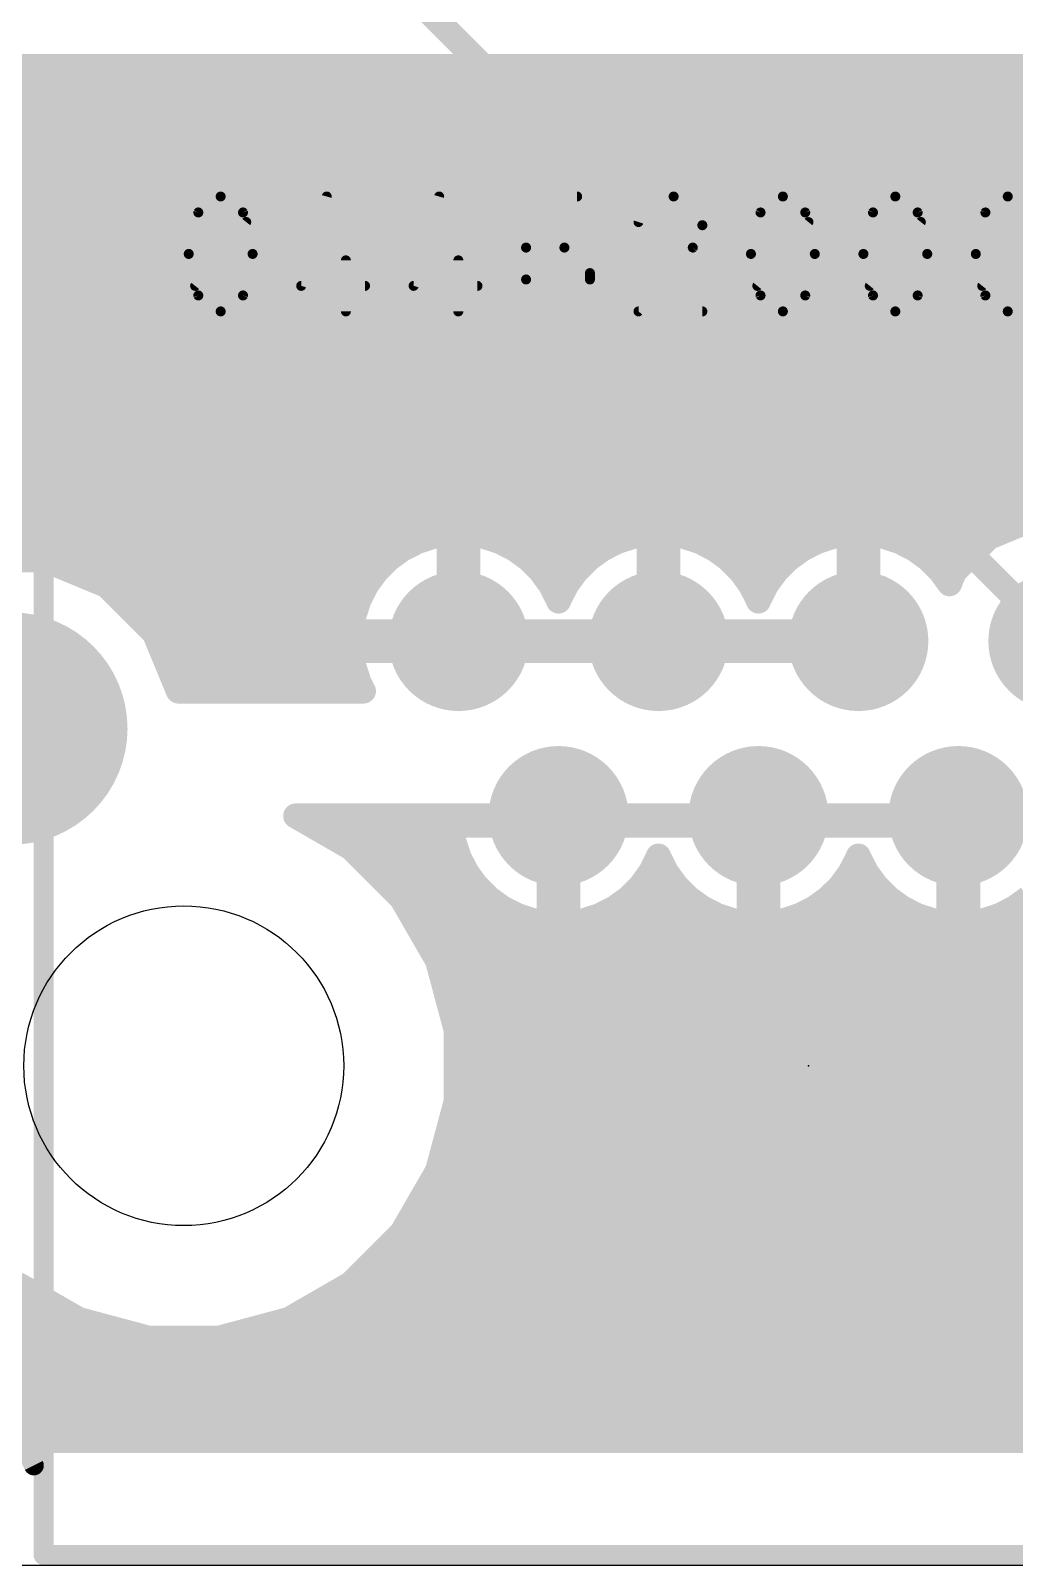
# Model space of a CAD drawing. Extents: x 6 to 108, y 0 to 49.
# Drawn here: x 72.1 to 82.1, y 0 to 15.61 of the extents above; entities that cross this region are included whole.
import ezdxf

# ---------------------------------------------------------------- set-up
doc = ezdxf.new("R2010")
doc.units = 0
for name, color, linetype in [('1', 22, 'CONTINUOUS'), ('16', 175, 'CONTINUOUS'), ('17', 82, 'CONTINUOUS'), ('20', 30, 'CONTINUOUS'), ('21', 253, 'CONTINUOUS'), ('23', 7, 'CONTINUOUS'), ('27', 253, 'CONTINUOUS')]:
    doc.layers.add(name, color=color, linetype=linetype)

# ---------------------------------------------------------------- blocks, each defined once
blk = doc.blocks.new('ROUNDP')
at = {"const_width": 0.5}
blk.add_lwpolyline([(0, -0.25, 1), (0, 0.25, 1), (0, -0.25)], format="xyb", dxfattribs=at)

msp = doc.modelspace()

# ---------------------------------------------------------------- linework, layer by layer
at = {"layer": '1', "const_width": 0.254}
for points in [[(13.97, 15.24), (98.857, 15.24)], [(13.97, 14.986), (98.857, 14.986)], [(13.97, 14.732), (98.857, 14.732)], [(13.97, 14.478), (98.857, 14.478)], [(13.97, 14.224), (98.857, 14.224)], [(13.97, 13.97), (98.857, 13.97)], [(13.97, 13.716), (98.857, 13.716)], [(13.97, 13.462), (98.857, 13.462)], [(13.97, 13.208), (98.857, 13.208)], [(13.97, 12.954), (98.857, 12.954)], [(13.97, 12.7), (95.9542, 12.7)], [(13.97, 12.446), (95.5869, 12.446)], [(13.97, 12.192), (95.3763, 12.192)], [(13.97, 11.938), (95.2511, 11.938)], [(13.97, 11.684), (95.1837, 11.684)], [(13.97, 11.43), (96.418, 11.43)], [(13.97, 11.176), (95.1904, 11.176)], [(13.97, 10.922), (95.2648, 10.922)], [(13.97, 10.668), (95.4069, 10.668)], [(82.3024, 10.6426), (81.845, 10.4531)], [(76.3587, 10.4887), (76.1982, 10.4633)], [(76.3587, 9.4933), (76.3587, 10.4887)], [(76.7098, 10.4633), (76.5493, 10.4887)], [(76.5493, 10.4887), (76.5493, 9.4933)], [(78.3907, 10.4887), (78.2302, 10.4633)], [(78.3907, 9.4933), (78.3907, 10.4887)], [(78.7418, 10.4633), (78.5812, 10.4887)], [(78.5812, 10.4887), (78.5812, 9.4933)], [(80.4227, 10.4887), (80.2622, 10.4633)], [(80.4227, 9.4933), (80.4227, 10.4887)], [(80.7738, 10.4633), (80.6133, 10.4887)], [(80.6133, 10.4887), (80.6133, 9.4933)], [(62.9741, 10.414), (76.0465, 10.414)], [(75.8816, 10.3321), (75.7425, 10.2311)], [(76.0347, 10.4102), (75.8816, 10.3321)], [(76.1982, 10.4633), (76.0347, 10.4102)], [(76.3587, 10.414), (76.5493, 10.414)], [(76.8733, 10.4102), (76.7098, 10.4633)], [(76.8615, 10.414), (78.0785, 10.414)], [(77.0264, 10.3321), (76.8733, 10.4102)], [(77.1655, 10.2311), (77.0264, 10.3321)], [(77.9136, 10.3321), (77.7745, 10.2311)], [(78.0667, 10.4102), (77.9136, 10.3321)], [(78.2302, 10.4633), (78.0667, 10.4102)], [(78.3907, 10.414), (78.5812, 10.414)], [(78.9053, 10.4102), (78.7418, 10.4633)], [(78.8935, 10.414), (80.1105, 10.414)], [(79.0584, 10.3321), (78.9053, 10.4102)], [(79.1975, 10.2311), (79.0584, 10.3321)], [(79.9456, 10.3321), (79.8065, 10.2311)], [(80.0987, 10.4102), (79.9456, 10.3321)], [(80.2622, 10.4633), (80.0987, 10.4102)], [(80.4227, 10.414), (80.6133, 10.414)], [(80.9373, 10.4102), (80.7738, 10.4633)], [(80.9255, 10.414), (81.8059, 10.414)], [(81.0904, 10.3321), (80.9373, 10.4102)], [(81.2295, 10.2311), (81.0904, 10.3321)], [(81.845, 10.4531), (81.4949, 10.103)], [(72.2484, 10.2235), (71.5664, 10.2235)], [(72.8786, 9.9625), (72.2484, 10.2235)], [(75.7425, 10.2311), (75.6209, 10.1095)], [(77.2871, 10.1095), (77.1655, 10.2311)], [(77.7745, 10.2311), (77.6529, 10.1095)], [(79.3191, 10.1095), (79.1975, 10.2311)], [(79.8065, 10.2311), (79.6849, 10.1095)], [(81.3511, 10.1095), (81.2295, 10.2311)], [(72.4017, 10.16), (75.6714, 10.16)], [(75.6209, 10.1095), (75.5199, 9.9704)], [(76.3587, 10.16), (76.5493, 10.16)], [(77.2366, 10.16), (77.7034, 10.16)], [(77.3881, 9.9704), (77.2871, 10.1095)], [(77.6529, 10.1095), (77.5519, 9.9704)], [(78.3907, 10.16), (78.5812, 10.16)], [(79.2686, 10.16), (79.7354, 10.16)], [(79.4201, 9.9704), (79.3191, 10.1095)], [(79.6849, 10.1095), (79.5839, 9.9704)], [(80.4227, 10.16), (80.6133, 10.16)], [(81.3006, 10.16), (81.5519, 10.16)], [(81.4444, 9.9811), (81.3511, 10.1095)], [(81.4949, 10.103), (81.4444, 9.9811)], [(73.3609, 9.4802), (72.8786, 9.9625)], [(72.9351, 9.906), (75.487, 9.906)], [(75.5199, 9.9704), (75.4418, 9.8173)], [(76.3587, 9.906), (76.5493, 9.906)], [(77.4662, 9.8173), (77.3881, 9.9704)], [(77.421, 9.906), (77.519, 9.906)], [(77.5519, 9.9704), (77.4738, 9.8173)], [(78.3907, 9.906), (78.5812, 9.906)], [(79.4982, 9.8173), (79.4201, 9.9704)], [(79.453, 9.906), (79.551, 9.906)], [(79.5839, 9.9704), (79.5058, 9.8173)], [(80.4227, 9.906), (80.6133, 9.906)], [(75.4418, 9.8173), (75.3887, 9.6538)], [(77.47, 9.8055), (77.4662, 9.8173)], [(77.4738, 9.8173), (77.47, 9.8055)], [(79.502, 9.8055), (79.4982, 9.8173)], [(79.5058, 9.8173), (79.502, 9.8055)], [(73.1891, 9.652), (75.3884, 9.652)], [(75.3887, 9.6538), (75.3633, 9.4932)], [(76.3587, 9.652), (76.5493, 9.652)], [(78.3907, 9.652), (78.5812, 9.652)], [(80.4227, 9.652), (80.6133, 9.652)], [(73.6053, 8.89), (73.3609, 9.4802)], [(73.3949, 9.398), (76.3587, 9.398)], [(75.3633, 9.4932), (76.3587, 9.4932)], [(76.5493, 9.4933), (76.3587, 9.4933)], [(76.3587, 9.4932), (76.3587, 9.3027)], [(76.5493, 9.3027), (76.5493, 9.4932)], [(76.5493, 9.4932), (77.5447, 9.4932)], [(76.5493, 9.398), (78.3907, 9.398)], [(77.5447, 9.4932), (78.3907, 9.4932)], [(78.5812, 9.4933), (78.3907, 9.4933)], [(78.3907, 9.4932), (78.3907, 9.3027)], [(78.5813, 9.3027), (78.5813, 9.4932)], [(78.5813, 9.4932), (79.5767, 9.4932)], [(78.5813, 9.398), (80.4227, 9.398)], [(79.5767, 9.4932), (80.4227, 9.4932)], [(80.6133, 9.4933), (80.4227, 9.4933)], [(80.4227, 9.4932), (80.4227, 9.3027)], [(76.3587, 9.3027), (75.3633, 9.3027)], [(75.3633, 9.3027), (75.3887, 9.1422)], [(78.3907, 9.3027), (76.5493, 9.3027)], [(80.4227, 9.3027), (78.5813, 9.3027)], [(73.5001, 9.144), (75.3884, 9.144)], [(75.3887, 9.1422), (75.4418, 8.9787)], [(75.4418, 8.9787), (75.487, 8.89)], [(75.487, 8.89), (73.6053, 8.89)], [(73.6053, 8.89), (75.487, 8.89)]]:
    msp.add_lwpolyline(points, dxfattribs=at)
at = {"layer": '1', "const_width": 0.127}
for points in [[(76.4222, 10.4887, 1), (76.2952, 10.4887)], [(76.3687, 10.426, 1), (76.3488, 10.5514)], [(76.6128, 10.4887, 1), (76.4857, 10.4887)], [(76.5592, 10.5514, 1), (76.5393, 10.426)], [(78.4542, 10.4887, 1), (78.3272, 10.4887)], [(78.4007, 10.426, 1), (78.3808, 10.5514)], [(78.6448, 10.4887, 1), (78.5177, 10.4887)], [(78.5912, 10.5514, 1), (78.5713, 10.426)], [(80.4862, 10.4887, 1), (80.3592, 10.4887)], [(80.4327, 10.426, 1), (80.4128, 10.5514)], [(80.6232, 10.5514, 1), (80.6033, 10.426)], [(80.6768, 10.4887, 1), (80.5498, 10.4887)], [(75.9189, 10.2808, 1), (75.8442, 10.3835)], [(76.0151, 10.4706, 1), (76.0544, 10.3498)], [(76.0636, 10.3536, 1), (76.0059, 10.4668)], [(76.0465, 10.3505, 1), (76.0465, 10.4775)], [(76.1883, 10.526, 1), (76.2082, 10.4006)], [(76.2179, 10.4029, 1), (76.1786, 10.5237)], [(76.3587, 10.4775, 1), (76.3587, 10.3505)], [(76.5493, 10.3505, 1), (76.5493, 10.4775)], [(76.7294, 10.5237, 1), (76.6901, 10.4029)], [(76.6998, 10.4006, 1), (76.7197, 10.526)], [(76.8615, 10.4775, 1), (76.8615, 10.3505)], [(76.9021, 10.4668, 1), (76.8444, 10.3536)], [(76.8536, 10.3498, 1), (76.8929, 10.4706)], [(77.0638, 10.3835, 1), (76.9891, 10.2808)], [(77.9509, 10.2808, 1), (77.8762, 10.3835)], [(78.0471, 10.4706, 1), (78.0864, 10.3498)], [(78.0956, 10.3536, 1), (78.0379, 10.4668)], [(78.0785, 10.3505, 1), (78.0785, 10.4775)], [(78.2203, 10.526, 1), (78.2402, 10.4006)], [(78.2499, 10.4029, 1), (78.2106, 10.5237)], [(78.3907, 10.4775, 1), (78.3907, 10.3505)], [(78.5812, 10.3505, 1), (78.5812, 10.4775)], [(78.7614, 10.5237, 1), (78.7221, 10.4029)], [(78.7318, 10.4006, 1), (78.7517, 10.526)], [(78.8935, 10.4775, 1), (78.8935, 10.3505)], [(78.9341, 10.4668, 1), (78.8764, 10.3536)], [(78.8856, 10.3498, 1), (78.9249, 10.4706)], [(79.0958, 10.3835, 1), (79.0211, 10.2808)], [(79.9829, 10.2808, 1), (79.9082, 10.3835)], [(80.0791, 10.4706, 1), (80.1184, 10.3498)], [(80.1276, 10.3536, 1), (80.0699, 10.4668)], [(80.1105, 10.3505, 1), (80.1105, 10.4775)], [(80.2523, 10.526, 1), (80.2722, 10.4006)], [(80.2819, 10.4029, 1), (80.2426, 10.5237)], [(80.4227, 10.4775, 1), (80.4227, 10.3505)], [(80.6133, 10.3505, 1), (80.6133, 10.4775)], [(80.7934, 10.5237, 1), (80.7541, 10.4029)], [(80.7638, 10.4006, 1), (80.7837, 10.526)], [(80.9255, 10.4775, 1), (80.9255, 10.3505)], [(80.9661, 10.4668, 1), (80.9084, 10.3536)], [(80.9176, 10.3498, 1), (80.9569, 10.4706)], [(81.1278, 10.3835, 1), (81.0531, 10.2808)], [(81.8207, 10.5118, 1), (81.8693, 10.3945)], [(81.8899, 10.4082, 1), (81.8001, 10.498)], [(81.8059, 10.3505, 1), (81.8059, 10.4775)], [(72.2727, 10.2822, 1), (72.2241, 10.1648)], [(72.2484, 10.16, 1), (72.2484, 10.287)], [(75.7052, 10.2825, 1), (75.7798, 10.1797)], [(75.7874, 10.1862, 1), (75.6976, 10.276)], [(75.8527, 10.3887, 1), (75.9104, 10.2756)], [(76.9976, 10.2756, 1), (77.0553, 10.3887)], [(77.2104, 10.276, 1), (77.1206, 10.1862)], [(77.1282, 10.1797, 1), (77.2028, 10.2825)], [(77.7372, 10.2825, 1), (77.8118, 10.1797)], [(77.8194, 10.1862, 1), (77.7296, 10.276)], [(77.8847, 10.3887, 1), (77.9424, 10.2756)], [(79.0296, 10.2756, 1), (79.0873, 10.3887)], [(79.2424, 10.276, 1), (79.1526, 10.1862)], [(79.1602, 10.1797, 1), (79.2348, 10.2825)], [(79.7692, 10.2825, 1), (79.8438, 10.1797)], [(79.8514, 10.1862, 1), (79.7616, 10.276)], [(79.9167, 10.3887, 1), (79.9744, 10.2756)], [(81.0616, 10.2756, 1), (81.1193, 10.3887)], [(81.2744, 10.276, 1), (81.1846, 10.1862)], [(81.1922, 10.1797, 1), (81.2668, 10.2825)], [(72.4017, 10.2235, 1), (72.4017, 10.0965)], [(75.576, 10.1544, 1), (75.6658, 10.0646)], [(75.6723, 10.0722, 1), (75.5695, 10.1468)], [(75.6714, 10.0965, 1), (75.6714, 10.2235)], [(76.3587, 10.2235, 1), (76.3587, 10.0965)], [(76.5493, 10.0965, 1), (76.5493, 10.2235)], [(77.2366, 10.2235, 1), (77.2366, 10.0965)], [(77.3385, 10.1468, 1), (77.2357, 10.0722)], [(77.2422, 10.0646, 1), (77.332, 10.1544)], [(77.608, 10.1544, 1), (77.6978, 10.0646)], [(77.7043, 10.0722, 1), (77.6015, 10.1468)], [(77.7034, 10.0965, 1), (77.7034, 10.2235)], [(78.3907, 10.2235, 1), (78.3907, 10.0965)], [(78.5812, 10.0965, 1), (78.5812, 10.2235)], [(79.2686, 10.2235, 1), (79.2686, 10.0965)], [(79.3705, 10.1468, 1), (79.2677, 10.0722)], [(79.2742, 10.0646, 1), (79.364, 10.1544)], [(79.64, 10.1544, 1), (79.7298, 10.0646)], [(79.7363, 10.0722, 1), (79.6335, 10.1468)], [(79.7354, 10.0965, 1), (79.7354, 10.2235)], [(80.4227, 10.2235, 1), (80.4227, 10.0965)], [(80.6133, 10.0965, 1), (80.6133, 10.2235)], [(81.3006, 10.2235, 1), (81.3006, 10.0965)], [(81.4025, 10.1468, 1), (81.2997, 10.0722)], [(81.3062, 10.0646, 1), (81.396, 10.1544)], [(81.45, 10.1479, 1), (81.5398, 10.0581)], [(81.5535, 10.0787, 1), (81.4362, 10.1273)], [(81.5519, 10.0965, 1), (81.5519, 10.2235)], [(72.9235, 10.0074, 1), (72.8337, 9.9176)], [(72.8543, 9.9038, 1), (72.9029, 10.0211)], [(72.9351, 9.9695, 1), (72.9351, 9.8425)], [(75.4685, 10.0078, 1), (75.5712, 9.9331)], [(75.5764, 9.9416, 1), (75.4633, 9.9993)], [(75.487, 9.8425, 1), (75.487, 9.9695)], [(76.3587, 9.9695, 1), (76.3587, 9.8425)], [(76.5493, 9.8425, 1), (76.5493, 9.9695)], [(77.4447, 9.9993, 1), (77.3316, 9.9416)], [(77.3368, 9.9331, 1), (77.4395, 10.0078)], [(77.421, 9.9695, 1), (77.421, 9.8425)], [(77.5005, 10.0078, 1), (77.6032, 9.9331)], [(77.6084, 9.9416, 1), (77.4953, 9.9993)], [(77.519, 9.8425, 1), (77.519, 9.9695)], [(78.3907, 9.9695, 1), (78.3907, 9.8425)], [(78.5812, 9.8425, 1), (78.5812, 9.9695)], [(79.4767, 9.9993, 1), (79.3636, 9.9416)], [(79.3688, 9.9331, 1), (79.4715, 10.0078)], [(79.453, 9.9695, 1), (79.453, 9.8425)], [(79.5325, 10.0078, 1), (79.6352, 9.9331)], [(79.6404, 9.9416, 1), (79.5273, 9.9993)], [(79.551, 9.8425, 1), (79.551, 9.9695)], [(80.4227, 9.9695, 1), (80.4227, 9.8425)], [(80.6133, 9.8425, 1), (80.6133, 9.9695)], [(81.3857, 10.0054, 1), (81.5031, 9.9568)], [(81.393, 9.9438, 1), (81.4958, 10.0184)], [(75.3852, 9.8461, 1), (75.4984, 9.7884)], [(75.5022, 9.7976, 1), (75.3814, 9.8369)], [(77.5266, 9.8369, 1), (77.4058, 9.7976)], [(77.4096, 9.8251, 1), (77.5304, 9.7859)], [(77.4096, 9.7884, 1), (77.5228, 9.8461)], [(77.4096, 9.7859, 1), (77.5304, 9.8251)], [(77.4172, 9.8461, 1), (77.5304, 9.7884)], [(77.5342, 9.7977, 1), (77.4134, 9.8369)], [(79.5586, 9.8369, 1), (79.4378, 9.7976)], [(79.4416, 9.8251, 1), (79.5624, 9.7859)], [(79.4416, 9.7884, 1), (79.5548, 9.8461)], [(79.4416, 9.7859, 1), (79.5624, 9.8251)], [(79.4492, 9.8461, 1), (79.5624, 9.7884)], [(79.5662, 9.7977, 1), (79.4454, 9.8369)], [(73.1891, 9.7155, 1), (73.1891, 9.5885)], [(75.3283, 9.6734, 1), (75.4491, 9.6341)], [(75.4514, 9.6438, 1), (75.326, 9.6637)], [(75.3884, 9.5885, 1), (75.3884, 9.7155)], [(76.3587, 9.7155, 1), (76.3587, 9.5885)], [(76.5493, 9.5885, 1), (76.5493, 9.7155)], [(78.3907, 9.7155, 1), (78.3907, 9.5885)], [(78.5812, 9.5885, 1), (78.5812, 9.7155)], [(80.4227, 9.7155, 1), (80.4227, 9.5885)], [(80.6133, 9.5885, 1), (80.6133, 9.7155)], [(73.4195, 9.5045, 1), (73.3022, 9.4559)], [(73.316, 9.4353, 1), (73.4058, 9.5251)], [(73.3949, 9.4615, 1), (73.3949, 9.3345)], [(75.3633, 9.5567, 1), (75.3633, 9.4298)], [(75.3006, 9.5032, 1), (75.426, 9.4833)], [(76.3587, 9.5568, 1), (76.3587, 9.4298)], [(76.4222, 9.4932, 1), (76.2952, 9.4932)], [(76.2952, 9.4933, 1), (76.4222, 9.4933)], [(76.3587, 9.4298, 1), (76.3587, 9.5567)], [(76.3587, 9.3345, 1), (76.3587, 9.4615)], [(76.4857, 9.4933, 1), (76.6128, 9.4933)], [(76.6128, 9.4932, 1), (76.4858, 9.4932)], [(76.5493, 9.5567, 1), (76.5493, 9.4298)], [(76.5493, 9.4615, 1), (76.5493, 9.3345)], [(76.5493, 9.4298, 1), (76.5493, 9.5568)], [(77.5447, 9.5567, 1), (77.5447, 9.4298)], [(77.5447, 9.4298, 1), (77.5447, 9.5567)], [(78.3907, 9.5568, 1), (78.3907, 9.4298)], [(78.4542, 9.4932, 1), (78.3272, 9.4932)], [(78.3272, 9.4933, 1), (78.4542, 9.4933)], [(78.3907, 9.4298, 1), (78.3907, 9.5567)], [(78.3907, 9.3345, 1), (78.3907, 9.4615)], [(78.5177, 9.4933, 1), (78.6448, 9.4933)], [(78.6448, 9.4932, 1), (78.5178, 9.4932)], [(78.5813, 9.5567, 1), (78.5813, 9.4298)], [(78.5813, 9.4615, 1), (78.5813, 9.3345)], [(78.5812, 9.4298, 1), (78.5812, 9.5568)], [(79.5767, 9.5567, 1), (79.5767, 9.4298)], [(79.5767, 9.4298, 1), (79.5767, 9.5567)], [(80.4227, 9.5568, 1), (80.4227, 9.4298)], [(80.4862, 9.4932, 1), (80.3592, 9.4932)], [(80.3592, 9.4933, 1), (80.4862, 9.4933)], [(80.4227, 9.4298, 1), (80.4227, 9.5567)], [(80.4227, 9.3345, 1), (80.4227, 9.4615)], [(80.5498, 9.4933, 1), (80.6768, 9.4933)], [(80.6133, 9.4298, 1), (80.6133, 9.5568)], [(75.3633, 9.3662, 1), (75.3633, 9.2392)], [(75.426, 9.3127, 1), (75.3006, 9.2928)], [(76.2952, 9.3027, 1), (76.4222, 9.3027)], [(76.3587, 9.2392, 1), (76.3587, 9.3662)], [(76.5493, 9.3662, 1), (76.5493, 9.2392)], [(76.4858, 9.3027, 1), (76.6128, 9.3027)], [(78.3272, 9.3027, 1), (78.4542, 9.3027)], [(78.3907, 9.2392, 1), (78.3907, 9.3662)], [(78.5813, 9.3662, 1), (78.5813, 9.2392)], [(78.5178, 9.3027, 1), (78.6448, 9.3027)], [(80.3592, 9.3027, 1), (80.4862, 9.3027)], [(80.4227, 9.2392, 1), (80.4227, 9.3662)], [(73.5001, 9.2075, 1), (73.5001, 9.0805)], [(75.4491, 9.1619, 1), (75.3283, 9.1226)], [(75.326, 9.1323, 1), (75.4514, 9.1522)], [(75.3884, 9.0805, 1), (75.3884, 9.2075)], [(75.4984, 9.0076, 1), (75.3852, 8.9499)], [(75.3814, 8.9591, 1), (75.5022, 8.9984)], [(73.6053, 8.9535, 1), (73.6053, 8.8265)], [(73.6053, 8.9535, 1), (73.6053, 8.8265)], [(73.5467, 8.8657, 1), (73.664, 8.9143)], [(75.4305, 8.8612, 1), (75.5436, 8.9188)], [(75.487, 8.8265, 1), (75.487, 8.9535)], [(75.487, 8.8265, 1), (75.487, 8.9535)]]:
    msp.add_lwpolyline(points, format="xyb", dxfattribs=at)
at = {"layer": '16', "const_width": 0.254}
for points in [[(73.101, 18.847), (82.55, 9.398)], [(75.36, 7.2954), (74.7978, 7.62)], [(74.7978, 7.62), (77.3747, 7.62)], [(77.3747, 7.5247), (76.3793, 7.5247)], [(76.3793, 7.5247), (76.4047, 7.3642)], [(77.3747, 7.62), (77.3747, 7.5247)], [(77.3747, 6.5293), (77.3747, 7.5247)], [(77.3747, 7.5247), (77.5653, 7.5247)], [(77.5653, 7.5247), (77.5653, 7.62)], [(77.5653, 7.62), (79.4067, 7.62)], [(77.5653, 7.5247), (77.5653, 6.5293)], [(79.4067, 7.5247), (77.5653, 7.5247)], [(79.4067, 7.62), (79.4067, 7.5247)], [(79.4067, 6.5293), (79.4067, 7.5247)], [(79.4067, 7.5247), (79.5973, 7.5247)], [(79.5973, 7.5247), (79.5973, 7.62)], [(79.5973, 7.62), (81.4387, 7.62)], [(79.5973, 7.5247), (79.5973, 6.5293)], [(81.4387, 7.5247), (79.5973, 7.5247)], [(81.4387, 7.62), (81.4387, 7.5247)], [(81.4387, 6.5293), (81.4387, 7.5247)], [(81.4387, 7.5247), (81.6292, 7.5247)], [(81.6292, 7.5247), (81.6292, 6.5293)], [(81.6293, 7.5247), (81.6293, 7.62)], [(81.6293, 7.62), (83.4707, 7.62)], [(83.4707, 7.5247), (81.6293, 7.5247)], [(75.2377, 7.366), (76.4044, 7.366)], [(76.4047, 7.3642), (76.4578, 7.2007)], [(77.3747, 7.366), (77.5653, 7.366)], [(79.4067, 7.366), (79.5973, 7.366)], [(81.4387, 7.366), (81.6292, 7.366)], [(75.8754, 6.78), (75.36, 7.2954)], [(78.4822, 7.2007), (78.486, 7.2125)], [(78.486, 7.2125), (78.4898, 7.2007)], [(80.5142, 7.2007), (80.518, 7.2125)], [(80.518, 7.2125), (80.5218, 7.2007)], [(75.5434, 7.112), (76.503, 7.112)], [(76.4578, 7.2007), (76.5359, 7.0476)], [(77.3747, 7.112), (77.5653, 7.112)], [(78.4041, 7.0476), (78.4822, 7.2007)], [(78.437, 7.112), (78.535, 7.112)], [(78.4898, 7.2007), (78.5679, 7.0476)], [(79.4067, 7.112), (79.5973, 7.112)], [(80.4361, 7.0476), (80.5142, 7.2007)], [(80.469, 7.112), (80.567, 7.112)], [(80.5218, 7.2007), (80.5999, 7.0476)], [(81.4387, 7.112), (81.6292, 7.112)], [(76.5359, 7.0476), (76.6369, 6.9085)], [(76.6369, 6.9085), (76.7585, 6.7869)], [(78.1815, 6.7869), (78.3031, 6.9085)], [(78.3031, 6.9085), (78.4041, 7.0476)], [(78.5679, 7.0476), (78.6689, 6.9085)], [(78.6689, 6.9085), (78.7905, 6.7869)], [(80.2135, 6.7869), (80.3351, 6.9085)], [(80.3351, 6.9085), (80.4361, 7.0476)], [(80.5999, 7.0476), (80.7009, 6.9085)], [(80.7009, 6.9085), (80.8225, 6.7869)], [(75.7974, 6.858), (76.6874, 6.858)], [(76.2399, 6.1486), (75.8754, 6.78)], [(76.7585, 6.7869), (76.8976, 6.6859)], [(77.3747, 6.858), (77.5653, 6.858)], [(78.0424, 6.6859), (78.1815, 6.7869)], [(78.2526, 6.858), (78.7194, 6.858)], [(78.7905, 6.7869), (78.9296, 6.6859)], [(79.4067, 6.858), (79.5973, 6.858)], [(80.0744, 6.6859), (80.2135, 6.7869)], [(80.2846, 6.858), (80.7514, 6.858)], [(80.8225, 6.7869), (80.9616, 6.6859)], [(81.4387, 6.858), (81.6292, 6.858)], [(82.1064, 6.6859), (82.2455, 6.7869)], [(75.977, 6.604), (77.0625, 6.604)], [(76.8976, 6.6859), (77.0507, 6.6078)], [(77.0507, 6.6078), (77.2142, 6.5547)], [(77.3747, 6.604), (77.5653, 6.604)], [(77.7258, 6.5547), (77.8893, 6.6078)], [(77.8775, 6.604), (79.0945, 6.604)], [(77.8893, 6.6078), (78.0424, 6.6859)], [(78.9296, 6.6859), (79.0827, 6.6078)], [(79.0827, 6.6078), (79.2462, 6.5547)], [(79.4067, 6.604), (79.5973, 6.604)], [(79.7578, 6.5547), (79.9213, 6.6078)], [(79.9095, 6.604), (81.1265, 6.604)], [(79.9213, 6.6078), (80.0744, 6.6859)], [(80.9616, 6.6859), (81.1147, 6.6078)], [(81.1147, 6.6078), (81.2782, 6.5547)], [(81.4387, 6.604), (81.6292, 6.604)], [(81.7898, 6.5547), (81.9533, 6.6078)], [(81.9415, 6.604), (83.1585, 6.604)], [(81.9533, 6.6078), (82.1064, 6.6859)], [(77.2142, 6.5547), (77.3747, 6.5293)], [(77.5653, 6.5293), (77.7258, 6.5547)], [(79.2462, 6.5547), (79.4067, 6.5293)], [(79.5973, 6.5293), (79.7578, 6.5547)], [(81.2782, 6.5547), (81.4387, 6.5293)], [(81.6292, 6.5293), (81.7898, 6.5547)], [(76.1237, 6.35), (83.8963, 6.35)], [(76.4286, 5.4445), (76.2399, 6.1486)], [(76.254, 6.096), (83.766, 6.096)], [(76.3221, 5.842), (83.6979, 5.842)], [(76.3901, 5.588), (83.6299, 5.588)], [(76.4286, 4.7155), (76.4286, 5.4445)], [(76.4286, 5.334), (83.5914, 5.334)], [(76.4286, 5.08), (83.5914, 5.08)], [(76.2399, 4.0114), (76.4286, 4.7155)], [(76.4286, 4.826), (83.5914, 4.826)], [(76.3901, 4.572), (83.6299, 4.572)], [(76.3221, 4.318), (83.6979, 4.318)], [(75.8754, 3.38), (76.2399, 4.0114)], [(76.254, 4.064), (83.766, 4.064)], [(76.1237, 3.81), (83.8963, 3.81)], [(75.977, 3.556), (84.043, 3.556)], [(75.36, 2.8646), (75.8754, 3.38)], [(75.7974, 3.302), (84.2226, 3.302)], [(75.5434, 3.048), (84.4766, 3.048)], [(71.96, 2.8646), (72.5914, 2.5001)], [(74.7286, 2.5001), (75.36, 2.8646)], [(67.6177, 2.794), (72.0823, 2.794)], [(75.2377, 2.794), (84.7823, 2.794)], [(67.1778, 2.54), (72.5222, 2.54)], [(74.7978, 2.54), (85.2222, 2.54)], [(72.5914, 2.5001), (73.2955, 2.3114)], [(74.0245, 2.3114), (74.7286, 2.5001)], [(13.97, 2.286), (98.857, 2.286)], [(73.2955, 2.3114), (74.0245, 2.3114)], [(13.97, 2.032), (98.857, 2.032)], [(13.97, 1.778), (98.857, 1.778)], [(13.97, 1.524), (98.857, 1.524)], [(98.857, 1.27), (13.97, 1.27)], [(13.97, 1.27), (98.857, 1.27)]]:
    msp.add_lwpolyline(points, dxfattribs=at)
at = {"layer": '16', "const_width": 0.127}
for points in [[(74.8295, 7.675, 1), (74.766, 7.565)], [(74.7978, 7.6835, 1), (74.7978, 7.5565)], [(76.3793, 7.5882, 1), (76.3793, 7.4612)], [(76.442, 7.5347, 1), (76.3166, 7.5148)], [(77.4382, 7.62, 1), (77.3112, 7.62)], [(77.4382, 7.5247, 1), (77.3112, 7.5247)], [(77.3747, 7.5882, 1), (77.3747, 7.4612)], [(77.3747, 7.5565, 1), (77.3747, 7.6835)], [(77.3747, 7.4612, 1), (77.3747, 7.5882)], [(77.6288, 7.62, 1), (77.5018, 7.62)], [(77.5653, 7.6835, 1), (77.5653, 7.5565)], [(77.6288, 7.5247, 1), (77.5018, 7.5247)], [(77.5653, 7.5882, 1), (77.5653, 7.4612)], [(77.5653, 7.4612, 1), (77.5653, 7.5882)], [(79.4702, 7.62, 1), (79.3432, 7.62)], [(79.4702, 7.5247, 1), (79.3432, 7.5247)], [(79.4067, 7.5882, 1), (79.4067, 7.4612)], [(79.4067, 7.5565, 1), (79.4067, 7.6835)], [(79.4067, 7.4612, 1), (79.4067, 7.5882)], [(79.6608, 7.5247, 1), (79.5337, 7.5247)], [(79.6608, 7.62, 1), (79.5338, 7.62)], [(79.5973, 7.6835, 1), (79.5973, 7.5565)], [(79.5973, 7.5882, 1), (79.5973, 7.4612)], [(79.5973, 7.4612, 1), (79.5973, 7.5882)], [(81.5022, 7.62, 1), (81.3752, 7.62)], [(81.5022, 7.5247, 1), (81.3752, 7.5247)], [(81.4387, 7.5882, 1), (81.4387, 7.4612)], [(81.4387, 7.5565, 1), (81.4387, 7.6835)], [(81.4387, 7.4612, 1), (81.4387, 7.5882)], [(81.6928, 7.5247, 1), (81.5657, 7.5247)], [(81.6928, 7.62, 1), (81.5658, 7.62)], [(81.6293, 7.6835, 1), (81.6293, 7.5565)], [(81.6293, 7.5882, 1), (81.6293, 7.4612)], [(81.6292, 7.4612, 1), (81.6292, 7.5882)], [(75.2377, 7.4295, 1), (75.2377, 7.3025)], [(76.4651, 7.3839, 1), (76.3443, 7.3446)], [(76.4044, 7.3025, 1), (76.4044, 7.4295)], [(77.3112, 7.5247, 1), (77.4382, 7.5247)], [(77.3747, 7.4295, 1), (77.3747, 7.3025)], [(77.5018, 7.5247, 1), (77.6288, 7.5247)], [(77.5653, 7.3025, 1), (77.5653, 7.4295)], [(79.3432, 7.5247, 1), (79.4702, 7.5247)], [(79.4067, 7.4295, 1), (79.4067, 7.3025)], [(79.5338, 7.5247, 1), (79.6608, 7.5247)], [(79.5973, 7.3025, 1), (79.5973, 7.4295)], [(81.3752, 7.5247, 1), (81.5022, 7.5247)], [(81.4387, 7.4295, 1), (81.4387, 7.3025)], [(81.5658, 7.5247, 1), (81.6928, 7.5247)], [(81.6292, 7.3025, 1), (81.6292, 7.4295)], [(75.4049, 7.3403, 1), (75.3151, 7.2505)], [(75.3282, 7.2404, 1), (75.3917, 7.3504)], [(76.342, 7.3543, 1), (76.4674, 7.3742)], [(78.5464, 7.2321, 1), (78.4256, 7.1929)], [(78.5464, 7.1929, 1), (78.4256, 7.2321)], [(80.5784, 7.2321, 1), (80.4576, 7.1929)], [(80.5784, 7.1929, 1), (80.4576, 7.2321)], [(75.5434, 7.1755, 1), (75.5434, 7.0485)], [(76.5144, 7.2296, 1), (76.4012, 7.1719)], [(76.3974, 7.1811, 1), (76.5182, 7.2204)], [(76.503, 7.0485, 1), (76.503, 7.1755)], [(77.3747, 7.1755, 1), (77.3747, 7.0485)], [(77.5653, 7.0485, 1), (77.5653, 7.1755)], [(78.437, 7.1755, 1), (78.437, 7.0485)], [(78.4218, 7.2204, 1), (78.5426, 7.1811)], [(78.5388, 7.1719, 1), (78.4256, 7.2296)], [(78.5464, 7.2296, 1), (78.4332, 7.1719)], [(78.4294, 7.1811, 1), (78.5502, 7.2203)], [(78.535, 7.0485, 1), (78.535, 7.1755)], [(79.4067, 7.1755, 1), (79.4067, 7.0485)], [(79.5973, 7.0485, 1), (79.5973, 7.1755)], [(80.469, 7.1755, 1), (80.469, 7.0485)], [(80.4538, 7.2203, 1), (80.5746, 7.1811)], [(80.5708, 7.1719, 1), (80.4576, 7.2296)], [(80.5784, 7.2296, 1), (80.4652, 7.1719)], [(80.4614, 7.1811, 1), (80.5822, 7.2204)], [(80.567, 7.0485, 1), (80.567, 7.1755)], [(81.4387, 7.1755, 1), (81.4387, 7.0485)], [(81.6292, 7.0485, 1), (81.6292, 7.1755)], [(76.5872, 7.0849, 1), (76.4845, 7.0102)], [(76.4793, 7.0187, 1), (76.5924, 7.0764)], [(76.6818, 6.9534, 1), (76.592, 6.8636)], [(78.348, 6.8636, 1), (78.2582, 6.9534)], [(78.3476, 7.0764, 1), (78.4607, 7.0187)], [(78.4555, 7.0102, 1), (78.3528, 7.0849)], [(78.6192, 7.0849, 1), (78.5165, 7.0102)], [(78.5113, 7.0187, 1), (78.6244, 7.0764)], [(78.7138, 6.9534, 1), (78.624, 6.8636)], [(80.38, 6.8636, 1), (80.2902, 6.9534)], [(80.3796, 7.0764, 1), (80.4927, 7.0187)], [(80.4875, 7.0102, 1), (80.3848, 7.0849)], [(80.6512, 7.0849, 1), (80.5485, 7.0102)], [(80.5433, 7.0187, 1), (80.6564, 7.0764)], [(80.7458, 6.9534, 1), (80.656, 6.8636)], [(75.7974, 6.9215, 1), (75.7974, 6.7945)], [(75.9304, 6.8117, 1), (75.8204, 6.7482)], [(75.8305, 6.7351, 1), (75.9203, 6.8249)], [(76.5855, 6.8712, 1), (76.6883, 6.9458)], [(76.6874, 6.7945, 1), (76.6874, 6.9215)], [(76.7958, 6.8383, 1), (76.7212, 6.7355)], [(76.7136, 6.742, 1), (76.8034, 6.8318)], [(77.3747, 6.9215, 1), (77.3747, 6.7945)], [(77.5653, 6.7945, 1), (77.5653, 6.9215)], [(78.1366, 6.8318, 1), (78.2264, 6.742)], [(78.2188, 6.7355, 1), (78.1442, 6.8383)], [(78.2526, 6.9215, 1), (78.2526, 6.7945)], [(78.2517, 6.9458, 1), (78.3545, 6.8712)], [(78.6175, 6.8712, 1), (78.7203, 6.9458)], [(78.7194, 6.7945, 1), (78.7194, 6.9215)], [(78.8278, 6.8383, 1), (78.7532, 6.7355)], [(78.7456, 6.742, 1), (78.8354, 6.8318)], [(79.4067, 6.9215, 1), (79.4067, 6.7945)], [(79.5973, 6.7945, 1), (79.5973, 6.9215)], [(80.1686, 6.8318, 1), (80.2584, 6.742)], [(80.2508, 6.7355, 1), (80.1762, 6.8383)], [(80.2846, 6.9215, 1), (80.2846, 6.7945)], [(80.2837, 6.9458, 1), (80.3865, 6.8712)], [(80.6495, 6.8712, 1), (80.7523, 6.9458)], [(80.7514, 6.7945, 1), (80.7514, 6.9215)], [(80.8598, 6.8383, 1), (80.7852, 6.7355)], [(80.7776, 6.742, 1), (80.8674, 6.8318)], [(81.4387, 6.9215, 1), (81.4387, 6.7945)], [(81.6292, 6.7945, 1), (81.6292, 6.9215)], [(75.977, 6.6675, 1), (75.977, 6.5405)], [(76.9264, 6.7424, 1), (76.8687, 6.6293)], [(76.8602, 6.6345, 1), (76.9349, 6.7372)], [(77.0704, 6.6682, 1), (77.0311, 6.5474)], [(77.0219, 6.5512, 1), (77.0796, 6.6644)], [(77.0625, 6.5405, 1), (77.0625, 6.6675)], [(77.3747, 6.6675, 1), (77.3747, 6.5405)], [(77.5653, 6.5405, 1), (77.5653, 6.6675)], [(77.8775, 6.6675, 1), (77.8775, 6.5405)], [(77.8604, 6.6644, 1), (77.9181, 6.5512)], [(77.9089, 6.5474, 1), (77.8696, 6.6682)], [(78.0051, 6.7372, 1), (78.0798, 6.6345)], [(78.0713, 6.6293, 1), (78.0136, 6.7424)], [(78.9584, 6.7424, 1), (78.9007, 6.6293)], [(78.8922, 6.6345, 1), (78.9669, 6.7372)], [(79.1024, 6.6682, 1), (79.0631, 6.5474)], [(79.0539, 6.5512, 1), (79.1116, 6.6644)], [(79.0945, 6.5405, 1), (79.0945, 6.6675)], [(79.4067, 6.6675, 1), (79.4067, 6.5405)], [(79.5973, 6.5405, 1), (79.5973, 6.6675)], [(79.9095, 6.6675, 1), (79.9095, 6.5405)], [(79.8924, 6.6644, 1), (79.9501, 6.5512)], [(79.9409, 6.5474, 1), (79.9016, 6.6682)], [(80.0371, 6.7372, 1), (80.1118, 6.6345)], [(80.1033, 6.6293, 1), (80.0456, 6.7424)], [(80.9904, 6.7424, 1), (80.9327, 6.6293)], [(80.9242, 6.6345, 1), (80.9989, 6.7372)], [(81.1344, 6.6682, 1), (81.0951, 6.5474)], [(81.0859, 6.5512, 1), (81.1436, 6.6644)], [(81.1265, 6.5405, 1), (81.1265, 6.6675)], [(81.4387, 6.6675, 1), (81.4387, 6.5405)], [(81.6292, 6.5405, 1), (81.6292, 6.6675)], [(81.9415, 6.6675, 1), (81.9415, 6.5405)], [(81.9244, 6.6644, 1), (81.9821, 6.5512)], [(81.9729, 6.5474, 1), (81.9336, 6.6682)], [(82.0691, 6.7372, 1), (82.1438, 6.6345)], [(82.1353, 6.6293, 1), (82.0776, 6.7424)], [(77.2242, 6.6174, 1), (77.2043, 6.492)], [(77.1946, 6.4943, 1), (77.2339, 6.6151)], [(77.3112, 6.5293, 1), (77.4382, 6.5293)], [(77.3648, 6.4666, 1), (77.3847, 6.592)], [(77.5553, 6.592, 1), (77.5752, 6.4666)], [(77.5018, 6.5293, 1), (77.6288, 6.5293)], [(77.7061, 6.6151, 1), (77.7454, 6.4943)], [(77.7357, 6.492, 1), (77.7158, 6.6174)], [(79.2562, 6.6174, 1), (79.2363, 6.492)], [(79.2266, 6.4943, 1), (79.2659, 6.6151)], [(79.3432, 6.5293, 1), (79.4702, 6.5293)], [(79.3968, 6.4666, 1), (79.4167, 6.592)], [(79.5337, 6.5293, 1), (79.6608, 6.5293)], [(79.5873, 6.592, 1), (79.6072, 6.4666)], [(79.7381, 6.6151, 1), (79.7774, 6.4943)], [(79.7677, 6.492, 1), (79.7478, 6.6174)], [(81.2882, 6.6174, 1), (81.2683, 6.492)], [(81.2586, 6.4943, 1), (81.2979, 6.6151)], [(81.3752, 6.5293, 1), (81.5022, 6.5293)], [(81.4288, 6.4666, 1), (81.4487, 6.592)], [(81.5657, 6.5293, 1), (81.6928, 6.5293)], [(81.6193, 6.592, 1), (81.6392, 6.4666)], [(81.7701, 6.6151, 1), (81.8094, 6.4943)], [(81.7997, 6.492, 1), (81.7798, 6.6174)], [(76.1237, 6.4135, 1), (76.1237, 6.2865)], [(76.3013, 6.1651, 1), (76.1786, 6.1322)], [(76.1849, 6.1169, 1), (76.2949, 6.1804)], [(76.254, 6.1595, 1), (76.254, 6.0325)], [(76.3221, 5.9055, 1), (76.3221, 5.7785)], [(76.3901, 5.6515, 1), (76.3901, 5.5245)], [(76.4921, 5.4445, 1), (76.3651, 5.4445)], [(76.3673, 5.4281, 1), (76.4899, 5.4609)], [(76.4286, 5.3975, 1), (76.4286, 5.2705)], [(76.4286, 5.1435, 1), (76.4286, 5.0165)], [(76.4286, 4.8895, 1), (76.4286, 4.7625)], [(76.4899, 4.6991, 1), (76.3673, 4.7319)], [(76.3901, 4.6355, 1), (76.3901, 4.5085)], [(76.3651, 4.7155, 1), (76.4921, 4.7155)], [(76.3221, 4.3815, 1), (76.3221, 4.2545)], [(76.1786, 4.0278, 1), (76.3013, 3.9949)], [(76.2949, 3.9796, 1), (76.1849, 4.0431)], [(76.254, 4.1275, 1), (76.254, 4.0005)], [(76.1237, 3.8735, 1), (76.1237, 3.7465)], [(75.977, 3.6195, 1), (75.977, 3.4925)], [(75.8204, 3.4118, 1), (75.9304, 3.3483)], [(75.9203, 3.3351, 1), (75.8305, 3.4249)], [(75.7974, 3.3655, 1), (75.7974, 3.2385)], [(75.5434, 3.1115, 1), (75.5434, 2.9845)], [(75.3151, 2.9095, 1), (75.4049, 2.8197)], [(75.3917, 2.8096, 1), (75.3282, 2.9196)], [(72.0823, 2.7305, 1), (72.0823, 2.8575)], [(75.2377, 2.8575, 1), (75.2377, 2.7305)], [(72.5222, 2.4765, 1), (72.5222, 2.6035)], [(74.7978, 2.6035, 1), (74.7978, 2.4765)], [(72.6078, 2.5614, 1), (72.5749, 2.4387)], [(72.5596, 2.4451, 1), (72.6231, 2.5551)], [(74.6969, 2.5551, 1), (74.7604, 2.4451)], [(74.7451, 2.4387, 1), (74.7122, 2.5614)], [(73.2955, 2.3749, 1), (73.2955, 2.2479)], [(73.2791, 2.2501, 1), (73.3119, 2.3727)], [(74.0081, 2.3727, 1), (74.0409, 2.2501)], [(74.0245, 2.2479, 1), (74.0245, 2.3749)]]:
    msp.add_lwpolyline(points, format="xyb", dxfattribs=at)
at = {"layer": '20'}
msp.add_line((6.35, 0), (100, 0), dxfattribs=at)
msp.add_circle((73.66, 5.08), 1.6256, dxfattribs=at)
at = {"layer": '21', "const_width": 0.2032}
for points in [[(72.235, 0.105), (72.235, 15.091)], [(72.235, 15.091), (87.785, 15.091)], [(72.136, 1.016), (71.882, 1.524)], [(72.235, 0.105), (87.785, 0.105)]]:
    msp.add_lwpolyline(points, dxfattribs=at)
at = {"layer": '21', "const_width": 0.1016}
for points in [[(72.2858, 15.091, 1), (72.1842, 15.091)], [(72.235, 15.1418, 1), (72.235, 15.0402)], [(72.0906, 0.9933, 1), (72.1814, 1.0387)], [(72.235, 0.1558, 1), (72.235, 0.0542)], [(72.1842, 0.105, 1), (72.2858, 0.105)]]:
    msp.add_lwpolyline(points, format="xyb", dxfattribs=at)
at = {"layer": '23'}
msp.add_point((80.01, 5.08), dxfattribs=at)
at = {"layer": '27'}
for points, const_width in [([(74.0354, 13.9192, 0.3205), (73.8082, 13.7569)], 0.1016), ([(74.2625, 13.7569, 0.3205), (74.0354, 13.9192)], 0.1016), ([(74.0354, 13.9446, 1), (74.0354, 13.8938)], 0.0508), ([(74.0354, 13.8938, 1), (74.0354, 13.9446)], 0.0508), ([(75.1379, 13.9122, 1), (75.089, 13.9262)], 0.0508), ([(76.2809, 13.9122, 1), (76.232, 13.9262)], 0.0508), ([(77.6591, 13.9192, 0.4142), (77.1398, 13.3999)], 0.1016), ([(77.6591, 13.8938, 1), (77.6591, 13.9446)], 0.0508), ([(78.6398, 13.9192, 0.3252), (78.2828, 13.6596)], 0.1016), ([(78.9319, 13.6271, 0.4142), (78.6398, 13.9192)], 0.1016), ([(78.6398, 13.9446, 1), (78.6398, 13.8938)], 0.0508), ([(78.6398, 13.8938, 1), (78.6398, 13.9446)], 0.0508), ([(79.7503, 13.9192, 0.3205), (79.5231, 13.7569)], 0.1016), ([(79.9775, 13.7569, 0.3205), (79.7503, 13.9192)], 0.1016), ([(79.7503, 13.9446, 1), (79.7503, 13.8938)], 0.0508), ([(79.7503, 13.8938, 1), (79.7503, 13.9446)], 0.0508), ([(80.8933, 13.9192, 0.3205), (80.6661, 13.7569)], 0.1016), ([(81.1205, 13.7569, 0.3205), (80.8933, 13.9192)], 0.1016), ([(80.8933, 13.9446, 1), (80.8933, 13.8938)], 0.0508), ([(80.8933, 13.8938, 1), (80.8933, 13.9446)], 0.0508), ([(82.0363, 13.9192, 0.3205), (81.8091, 13.7569)], 0.1016), ([(82.2635, 13.7569, 0.3205), (82.0363, 13.9192)], 0.1016), ([(82.0363, 13.9446, 1), (82.0363, 13.8938)], 0.0508), ([(82.0363, 13.8938, 1), (82.0363, 13.9446)], 0.0508), ([(73.8082, 13.7569, 0.1139), (73.7108, 13.335)], 0.1016), ([(73.7841, 13.7652, 1), (73.8322, 13.7487)], 0.0508), ([(73.831, 13.7458, 1), (73.7853, 13.7681)], 0.0508), ([(74.2854, 13.7681, 1), (74.2397, 13.7458)], 0.0508), ([(74.3599, 13.335, 0.1139), (74.2625, 13.7569)], 0.1016), ([(74.2385, 13.7487, 1), (74.2866, 13.7652)], 0.0508), ([(79.5232, 13.7569, 0.1139), (79.4258, 13.335)], 0.1016), ([(79.4991, 13.7652, 1), (79.5472, 13.7487)], 0.0508), ([(79.546, 13.7458, 1), (79.5003, 13.7681)], 0.0508), ([(80.0004, 13.7681, 1), (79.9547, 13.7458)], 0.0508), ([(80.0749, 13.335, 0.1139), (79.9775, 13.7569)], 0.1016), ([(79.9535, 13.7487, 1), (80.0016, 13.7652)], 0.0508), ([(80.6661, 13.7569, 0.1139), (80.5688, 13.335)], 0.1016), ([(80.6421, 13.7652, 1), (80.6902, 13.7487)], 0.0508), ([(80.689, 13.7458, 1), (80.6433, 13.7681)], 0.0508), ([(81.1434, 13.7681, 1), (81.0977, 13.7458)], 0.0508), ([(81.2179, 13.335, 0.1139), (81.1205, 13.7569)], 0.1016), ([(81.0965, 13.7487, 1), (81.1446, 13.7652)], 0.0508), ([(81.8091, 13.7569, 0.1139), (81.7118, 13.335)], 0.1016), ([(81.7851, 13.7652, 1), (81.8332, 13.7487)], 0.0508), ([(81.832, 13.7458, 1), (81.7863, 13.7681)], 0.0508), ([(74.3148, 13.6437, 1), (74.2752, 13.6754)], 0.0508), ([(78.2586, 13.6674, 1), (78.3069, 13.6517)], 0.0508), ([(78.8345, 13.3999, 0.2053), (78.9319, 13.6271)], 0.1016), ([(78.9573, 13.6271, 1), (78.9065, 13.6271)], 0.0508), ([(78.9065, 13.6271, 1), (78.9573, 13.6271)], 0.0508), ([(80.0298, 13.6437, 1), (79.9902, 13.6754)], 0.0508), ([(81.1728, 13.6437, 1), (81.1331, 13.6754)], 0.0508), ([(77.1398, 13.4253, 1), (77.1398, 13.3745)], 0.0508), ([(77.1652, 13.3999, 1), (77.1144, 13.3999)], 0.0508), ([(77.1144, 13.3999, 1), (77.1652, 13.3999)], 0.0508), ([(77.7889, 13.1403, 0.4142), (77.5293, 13.3999)], 0.1016), ([(77.5293, 13.4253, 1), (77.5293, 13.3745)], 0.0508), ([(77.5293, 13.3745, 1), (77.5293, 13.4253)], 0.0508), ([(78.817, 13.4183, 1), (78.852, 13.3815)], 0.0508), ([(78.8539, 13.3835, 1), (78.8152, 13.4164)], 0.0508), ([(73.7108, 13.335, 0.1139), (73.8082, 12.9131)], 0.1016), ([(73.7362, 13.335, 1), (73.6854, 13.335)], 0.0508), ([(73.6854, 13.335, 1), (73.7362, 13.335)], 0.0508), ([(74.2625, 12.9131, 0.1139), (74.3599, 13.335)], 0.1016), ([(74.3853, 13.335, 1), (74.3345, 13.335)], 0.0508), ([(74.3345, 13.335, 1), (74.3853, 13.335)], 0.0508), ([(75.3336, 13.2701, 1), (75.2828, 13.2701)], 0.0508), ([(76.4766, 13.2701, 1), (76.4258, 13.2701)], 0.0508), ([(79.4258, 13.335, 0.1139), (79.5232, 12.9131)], 0.1016), ([(79.4512, 13.335, 1), (79.4004, 13.335)], 0.0508), ([(79.4004, 13.335, 1), (79.4512, 13.335)], 0.0508), ([(79.9775, 12.9131, 0.1139), (80.0749, 13.335)], 0.1016), ([(80.1003, 13.335, 1), (80.0495, 13.335)], 0.0508), ([(80.0495, 13.335, 1), (80.1003, 13.335)], 0.0508), ([(80.5688, 13.335, 0.1139), (80.6661, 12.9131)], 0.1016), ([(80.5942, 13.335, 1), (80.5434, 13.335)], 0.0508), ([(80.5434, 13.335, 1), (80.5942, 13.335)], 0.0508), ([(81.1205, 12.9131, 0.1139), (81.2179, 13.335)], 0.1016), ([(81.2433, 13.335, 1), (81.1925, 13.335)], 0.0508), ([(81.1925, 13.335, 1), (81.2433, 13.335)], 0.0508), ([(81.7118, 13.335, 0.1139), (81.8091, 12.9131)], 0.1016), ([(81.7372, 13.335, 1), (81.6864, 13.335)], 0.0508), ([(81.6864, 13.335, 1), (81.7372, 13.335)], 0.0508), ([(77.1398, 13.0754, 1), (77.7889, 13.0754)], 0.1016), ([(77.1652, 13.0754, 1), (77.1144, 13.0754)], 0.0508), ([(77.8143, 13.1403, 1), (77.7635, 13.1403)], 0.0508), ([(77.7635, 13.1403, 1), (77.8143, 13.1403)], 0.0508), ([(77.8143, 13.0754, 1), (77.7635, 13.0754)], 0.0508), ([(73.7559, 13.0263, 1), (73.7955, 12.9946)], 0.0508), ([(73.8322, 12.9213, 1), (73.7841, 12.9048)], 0.0508), ([(73.8082, 12.9131, 0.3205), (74.0354, 12.7508)], 0.1016), ([(74.0354, 12.7508, 0.3205), (74.2625, 12.9131)], 0.1016), ([(74.2866, 12.9048, 1), (74.2385, 12.9213)], 0.0508), ([(74.8538, 13.0358, 1), (74.8538, 12.985)], 0.0508), ([(74.8294, 13.0174, 1), (74.8782, 13.0035)], 0.0508), ([(75.5029, 12.985, 1), (75.5029, 13.0358)], 0.0508), ([(75.9968, 13.0358, 1), (75.9968, 12.985)], 0.0508), ([(75.9724, 13.0174, 1), (76.0212, 13.0035)], 0.0508), ([(76.6459, 12.985, 1), (76.6459, 13.0358)], 0.0508), ([(77.1144, 13.0754, 1), (77.1652, 13.0754)], 0.0508), ([(77.7635, 13.0754, 1), (77.8143, 13.0754)], 0.0508), ([(79.4709, 13.0263, 1), (79.5105, 12.9946)], 0.0508), ([(79.5472, 12.9213, 1), (79.4991, 12.9048)], 0.0508), ([(79.5232, 12.9131, 0.3205), (79.7503, 12.7508)], 0.1016), ([(79.7503, 12.7508, 0.3205), (79.9775, 12.9131)], 0.1016), ([(80.0016, 12.9048, 1), (79.9535, 12.9213)], 0.0508), ([(80.6139, 13.0263, 1), (80.6535, 12.9946)], 0.0508), ([(80.6661, 12.9131, 0.3205), (80.8933, 12.7508)], 0.1016), ([(80.6902, 12.9213, 1), (80.6421, 12.9048)], 0.0508), ([(80.8933, 12.7508, 0.3205), (81.1205, 12.9131)], 0.1016), ([(81.1445, 12.9048, 1), (81.0965, 12.9213)], 0.0508), ([(81.7569, 13.0263, 1), (81.7965, 12.9946)], 0.0508), ([(81.8091, 12.9131, 0.3205), (82.0363, 12.7508)], 0.1016), ([(81.8332, 12.9213, 1), (81.7851, 12.9048)], 0.0508), ([(82.0363, 12.7508, 0.3205), (82.2635, 12.9131)], 0.1016), ([(73.7853, 12.9019, 1), (73.831, 12.9242)], 0.0508), ([(74.0354, 12.7762, 1), (74.0354, 12.7254)], 0.0508), ([(74.0354, 12.7254, 1), (74.0354, 12.7762)], 0.0508), ([(74.2397, 12.9242, 1), (74.2854, 12.9019)], 0.0508), ([(78.2828, 12.7762, 1), (78.2828, 12.7254)], 0.0508), ([(78.9319, 12.7254, 1), (78.9319, 12.7762)], 0.0508), ([(79.5003, 12.9019, 1), (79.546, 12.9242)], 0.0508), ([(79.7503, 12.7762, 1), (79.7503, 12.7254)], 0.0508), ([(79.7503, 12.7254, 1), (79.7503, 12.7762)], 0.0508), ([(79.9547, 12.9242, 1), (80.0004, 12.9019)], 0.0508), ([(80.6433, 12.9019, 1), (80.689, 12.9242)], 0.0508), ([(80.8933, 12.7762, 1), (80.8933, 12.7254)], 0.0508), ([(80.8933, 12.7254, 1), (80.8933, 12.7762)], 0.0508), ([(81.0977, 12.9242, 1), (81.1434, 12.9019)], 0.0508), ([(81.7863, 12.9019, 1), (81.832, 12.9242)], 0.0508), ([(82.0363, 12.7762, 1), (82.0363, 12.7254)], 0.0508), ([(82.0363, 12.7254, 1), (82.0363, 12.7762)], 0.0508), ([(75.2828, 12.7508, 1), (75.3336, 12.7508)], 0.0508), ([(76.4258, 12.7508, 1), (76.4766, 12.7508)], 0.0508), ([(78.2634, 12.7673, 1), (78.3021, 12.7343)], 0.0508)]:
    msp.add_lwpolyline(points, format="xyb", dxfattribs=dict(at, const_width=const_width))
at = {"layer": '27', "const_width": 0.1016}
for points in [[(75.1134, 13.9192), (74.8538, 13.0104)], [(76.2564, 13.9192), (75.9968, 13.0104)], [(73.7757, 13.0104), (74.295, 13.6596)], [(79.4907, 13.0104), (80.01, 13.6596)], [(80.6337, 13.0104), (81.153, 13.6596)], [(81.7767, 13.0104), (82.296, 13.6596)], [(77.1398, 13.3999), (77.5293, 13.3999)], [(77.1398, 13.0754), (77.1398, 13.3999)], [(78.8345, 13.3999), (78.2828, 12.7508)], [(75.3082, 13.2701), (75.3082, 12.7508)], [(76.4512, 13.2701), (76.4512, 12.7508)], [(77.7889, 13.1403), (77.7889, 13.0754)], [(74.8538, 13.0104), (75.5029, 13.0104)], [(75.9968, 13.0104), (76.6459, 13.0104)], [(78.2828, 12.7508), (78.9319, 12.7508)]]:
    msp.add_lwpolyline(points, dxfattribs=at)

# ---------------------------------------------------------------- block references
at = {"layer": '17'}
for p, xscale, yscale in [((76.454, 9.398), 1.4224, 1.4224), ((76.454, 9.398), 1.4224, 1.4224), ((78.486, 9.398), 1.4224, 1.4224), ((78.486, 9.398), 1.4224, 1.4224), ((80.518, 9.398), 1.4224, 1.4224), ((80.518, 9.398), 1.4224, 1.4224), ((82.55, 9.398), 1.4224, 1.4224), ((82.55, 9.398), 1.4224, 1.4224), ((71.9074, 8.509), 2.3622, 2.3622), ((71.9074, 8.509), 2.3622, 2.3622), ((77.47, 7.62), 1.4224, 1.4224), ((77.47, 7.62), 1.4224, 1.4224), ((79.502, 7.62), 1.4224, 1.4224), ((79.502, 7.62), 1.4224, 1.4224), ((81.534, 7.62), 1.4224, 1.4224), ((81.534, 7.62), 1.4224, 1.4224)]:
    msp.add_blockref('ROUNDP', p, dxfattribs=dict(at, xscale=xscale, yscale=yscale))

doc.saveas('drawing.dxf')
